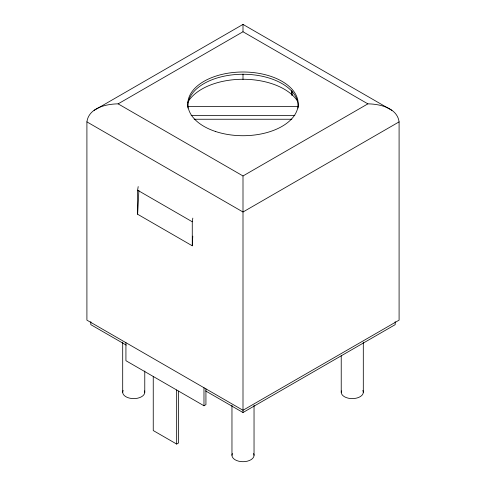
<?xml version="1.0" encoding="UTF-8"?>
<svg xmlns="http://www.w3.org/2000/svg" width="486" height="486" viewBox="0 0 486 486"><rect width="100%" height="100%" fill="white"/><g stroke="black" fill="none" stroke-linecap="round" stroke-linejoin="round"><path stroke-width="0.73" d="M86.909 121.883C88.744 107.837 106.24 103.998 118.128 103.858L243 31.766L367.872 103.858C379.76 103.998 397.256 107.837 399.091 121.883L399.091 320.146L243 410.269L86.909 320.146L86.909 121.883L243 212.005L399.091 121.883M192.778 236.135L192.268 245.801L137.635 214.259L138.887 190.463M137.635 214.259L137.635 190.226L138.182 186.575M192.268 245.801L192.268 221.768L192.814 218.117M94.12 110.365L243 24.409L391.88 110.365M118.128 103.858L243 175.956L367.872 103.858M125.929 342.679L125.929 360.703L203.974 405.761L205.93 404.638L205.93 388.867M153.248 376.474L153.248 430.547L176.661 444.064L178.611 442.934L178.611 391.115M205.608 390.932L243 412.523L395.191 324.654L395.191 321.653M188.118 106.501L297.882 106.501M191.144 115.51L294.856 115.51M194.175 119.246L291.825 119.246M137.635 190.226L192.268 221.768M126.232 345.109L90.809 324.654L90.809 321.653M291.904 91.447L292.11 95.159M363.303 342.156L363.303 392.245M341.227 355.819L341.227 392.245M291.776 90.718L291.776 95.226M254.038 405.239L254.038 455.327M243 24.324L243 31.766M243 74.109L243 79.412M243 175.956L243 412.523M231.962 405.239L231.962 455.327M203.974 387.737L203.974 405.761M176.661 389.991L176.661 444.064M144.773 370.994L144.773 392.245M122.697 342.156L122.697 392.245M187.918 108.092A55.185 31.863 0 0 1 243 74.255A55.185 31.863 0 0 1 298.082 108.092M187.626 102.51A58.211 33.607 0 0 1 241.913 79.273A58.211 33.607 0 0 1 297.663 101.325M362.854 390.446A11.038 6.373 0 0 1 352.66 398.611A11.038 6.373 0 0 1 341.482 390.89M253.589 453.535A11.038 6.373 0 0 1 243 461.7A11.038 6.373 0 0 1 232.411 453.535M144.518 390.89A11.038 6.373 0 0 1 133.34 398.611A11.038 6.373 0 0 1 123.146 390.446M215.407 131.451A55.185 31.863 0 0 0 298.185 103.858A55.185 31.863 0 0 0 215.407 76.266A55.185 31.863 0 0 0 215.407 131.451"/></g></svg>
